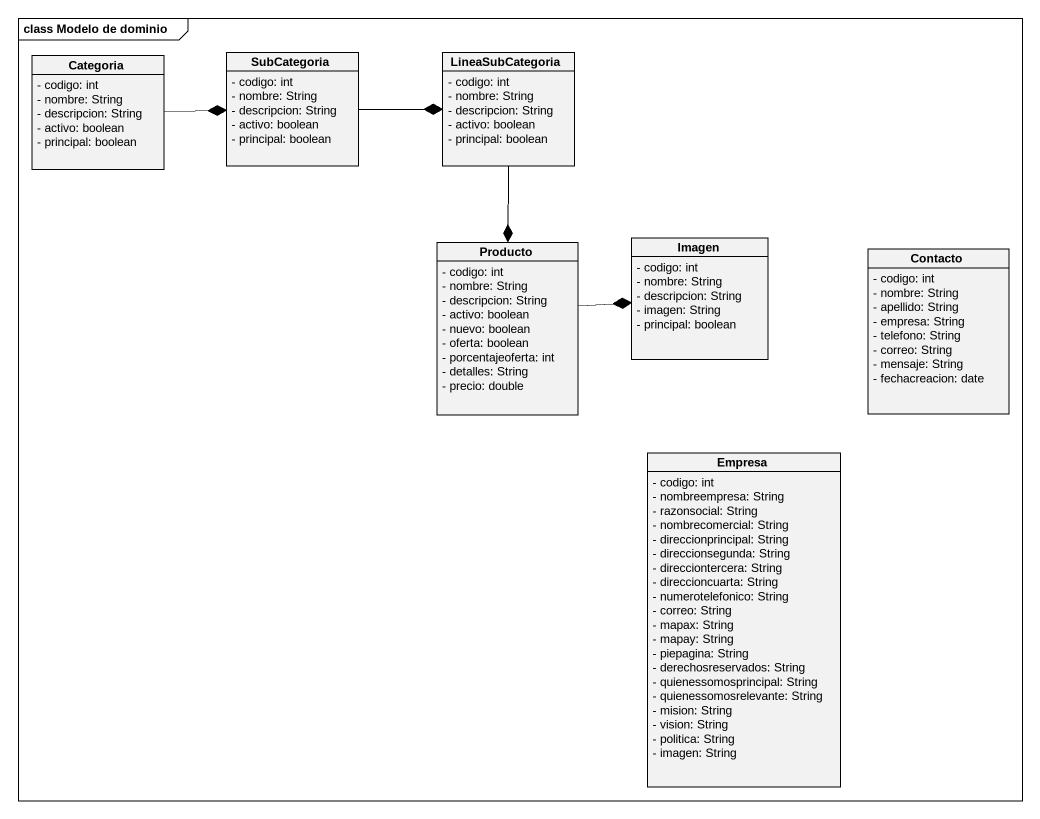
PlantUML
@startuml
mainframe class Modelo de dominio
hide circle
hide empty members
skinparam classAttributeIconSize 0
class Categoria {
  - codigo: int
  - nombre: String
  - descripcion: String
  - activo: boolean
  - principal: boolean
}
class SubCategoria {
  - codigo: int
  - nombre: String
  - descripcion: String
  - activo: boolean
  - principal: boolean
}
class LineaSubCategoria {
  - codigo: int
  - nombre: String
  - descripcion: String
  - activo: boolean
  - principal: boolean
}
class Producto {
  - codigo: int
  - nombre: String
  - descripcion: String
  - activo: boolean
  - nuevo: boolean
  - oferta: boolean
  - porcentajeoferta: int
  - detalles: String
  - precio: double
}
class Imagen {
  - codigo: int
  - nombre: String
  - descripcion: String
  - imagen: String
  - principal: boolean
}
class Contacto {
  - codigo: int
  - nombre: String
  - apellido: String
  - empresa: String
  - telefono: String
  - correo: String
  - mensaje: String
  - fechacreacion: date
}
class Empresa {
  - codigo: int
  - nombreempresa: String
  - razonsocial: String
  - nombrecomercial: String
  - direccionprincipal: String
  - direccionsegunda: String
  - direcciontercera: String
  - direccioncuarta: String
  - numerotelefonico: String
  - correo: String
  - mapax: String
  - mapay: String
  - piepagina: String
  - derechosreservados: String
  - quienessomosprincipal: String
  - quienessomosrelevante: String
  - mision: String
  - vision: String
  - politica: String
  - imagen: String
}
Categoria -right-* SubCategoria
SubCategoria -right-* LineaSubCategoria
LineaSubCategoria --* Producto
Producto -right-* Imagen
@enduml
